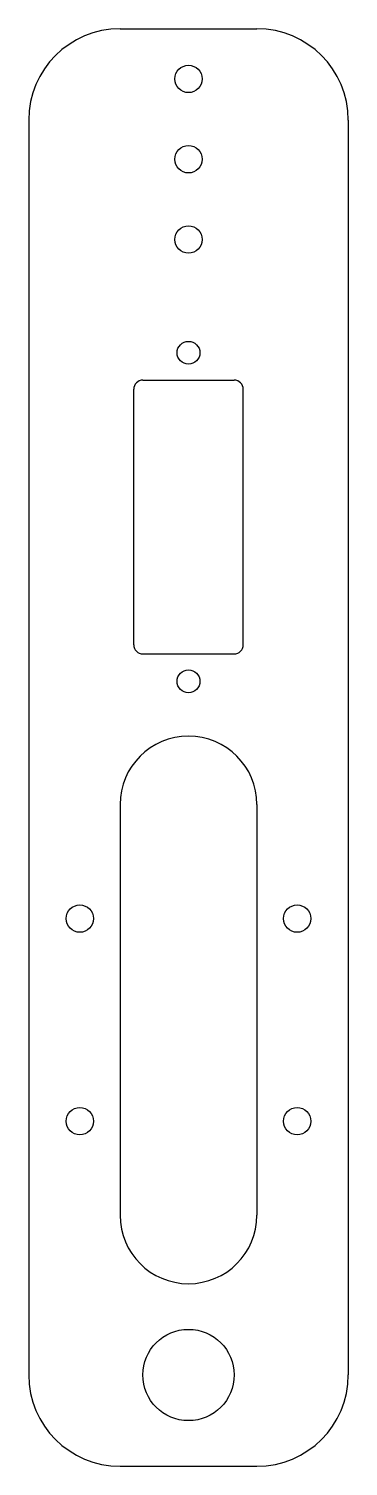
# Model space of a CAD drawing. Extents: x 0 to 35, y 0 to 158.
import ezdxf

# ---------------------------------------------------------------- set-up
doc = ezdxf.new("R2010")
doc.units = 0
doc.header["$MEASUREMENT"] = 0
doc.layers.get('0').update_dxf_attribs({"linetype": 'CONTINUOUS'})

msp = doc.modelspace()

# ---------------------------------------------------------------- linework, layer by layer
at = {"color": 7, "linetype": 'CONTINUOUS'}
for p, q in [((10, 157.5), (25, 157.5)), ((0, 147.5), (0, 10)), ((35, 147.5), (35, 10)), ((12.5, 119), (22.5, 119)), ((11.5, 90), (11.5, 118)), ((23.5, 90), (23.5, 118)), ((12.5, 89), (22.5, 89)), ((10, 72.5), (10, 27.5)), ((25, 72.5), (25, 27.5)), ((10, 0), (25, 0))]:
    msp.add_line(p, q, dxfattribs=at)
for centre, radius in [((17.5, 152), 1.5), ((17.5, 143.2), 1.5), ((17.5, 134.4), 1.5), ((17.5, 122), 1.25), ((17.5, 86), 1.25), ((5.6, 60), 1.5), ((29.4, 60), 1.5), ((5.6, 37.8), 1.5), ((29.4, 37.8), 1.5), ((17.5, 10), 5)]:
    msp.add_circle(centre, radius, dxfattribs=at)
for centre, radius, start, end in [((10, 147.5), 10, 90, 180), ((25, 147.5), 10, 0, 90), ((12.5, 118), 1, 90, 180), ((22.5, 118), 1, 0, 90), ((12.5, 90), 1, 180, 270), ((22.5, 90), 1, 270, 0), ((17.5, 72.5), 7.5, 90, 180), ((17.5, 72.5), 7.5, 0, 90), ((17.5, 27.5), 7.5, 180, 270), ((17.5, 27.5), 7.5, 270, 0), ((10, 10), 10, 180, 270), ((25, 10), 10, 270, 0)]:
    msp.add_arc(centre, radius, start, end, dxfattribs=at)

doc.saveas('drawing.dxf')
